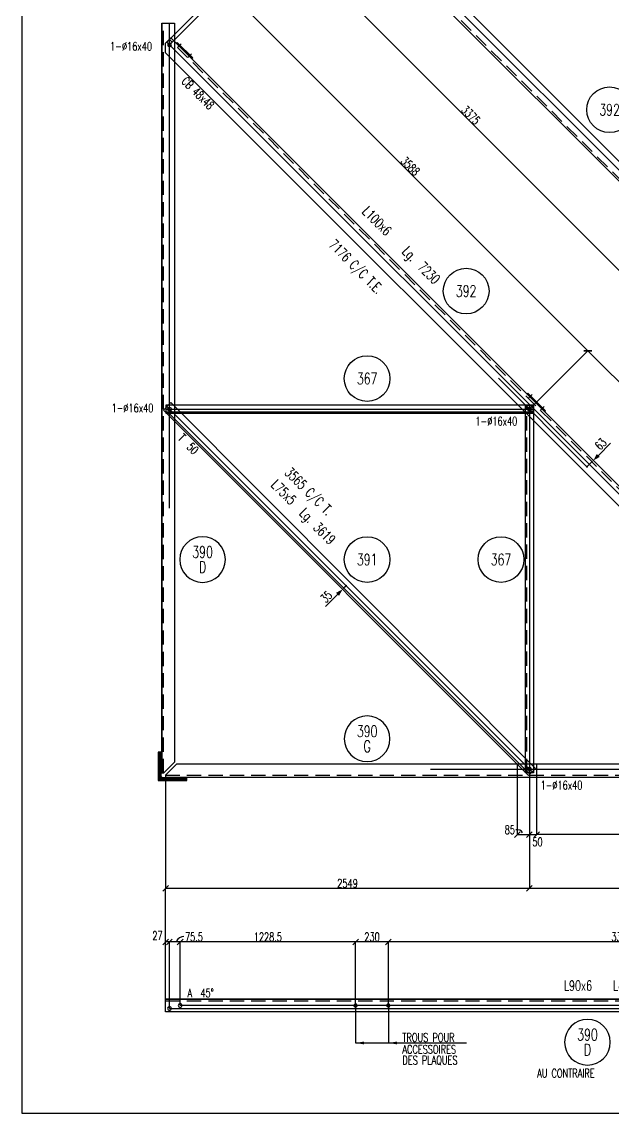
# Model space of a CAD drawing. Extents: x 512494 to 528714, y -47677 to -36197.
# Drawn here: x 512494 to 516637, y -47677 to -40032 of the extents above; entities that cross this region are included whole.
import ezdxf
from ezdxf.enums import TextEntityAlignment as Align

# ---------------------------------------------------------------- set-up
doc = ezdxf.new("R2010")
doc.units = 0
doc.header["$LTSCALE"] = 200
doc.header["$MEASUREMENT"] = 0
doc.linetypes.add('DASHED', pattern=[0.75, 0.5, -0.25])
doc.layers.get('0').update_dxf_attribs({"linetype": 'CONTINUOUS'})
for name, color, linetype in [('ASSI', 6, 'CONTINUOUS'), ('BOLLINI_1', 7, 'CONTINUOUS'), ('BOLLINI_5', 7, 'CONTINUOUS'), ('FORI', 2, 'CONTINUOUS'), ('LINEA_ANG', 2, 'CONTINUOUS'), ('LS', 7, 'CONTINUOUS'), ('QT_MAL', 7, 'CONTINUOUS'), ('QT_MPR', 7, 'CONTINUOUS'), ('TESTI_A_P', 7, 'CONTINUOUS'), ('TRAT-Y', 7, 'DASHED')]:
    doc.layers.add(name, color=color, linetype=linetype)
doc.styles.add('QUOTE', font='ROMANS8.SHX', dxfattribs={"width": 0.7})
doc.styles.add('RQL', font='ROMANS8.SHX', dxfattribs={"width": 0.7})
doc.styles.add('RS', font='ROMANS8.shx', dxfattribs={"width": 0.7})
doc.styles.get("Standard").update_dxf_attribs({"font": 'ROMANS8.SHX', "width": 0.7})
doc.dimstyles.new('FRECCE1', dxfattribs={"dimtxt": 60, "dimasz": 6.66, "dimexe": 0, "dimexo": 0, "dimgap": 1, "dimtad": 1, "dimzin": 0, "dimdsep": 46, "dimtxsty": 'RS', "dimblk1": 'QUOTP', "dimblk2": 'QUOTF', "dimsah": 1, "dimcen": 0, "dimclrd": 2, "dimclre": 2, "dimclrt": 7, "dimadec": 0, "dimazin": 0, "dimtfac": 1, "dimtix": 1, "dimtmove": 2, "dimatfit": 3, "dimldrblk": 'QUOTP', "dimfxl": 1, "dimtolj": 1, "dimtzin": 0, "dimarcsym": 0})
doc.dimstyles.new('TRATTO', dxfattribs={"dimscale": 0, "dimtxt": 60, "dimasz": 40, "dimexe": 0, "dimexo": 0, "dimgap": 5, "dimtad": 1, "dimrnd": 0.5, "dimdsep": 46, "dimtxsty": 'RS', "dimblk1": 'OBLIQUE', "dimblk2": 'OBLIQUE', "dimsah": 1, "dimcen": 0.09, "dimclrd": 2, "dimclre": 2, "dimclrt": 7, "dimadec": 0, "dimazin": 0, "dimtfac": 1, "dimtix": 1, "dimtmove": 2, "dimatfit": 3, "dimfxl": 1, "dimtolj": 1, "dimtzin": 0, "dimarcsym": 0})

# ---------------------------------------------------------------- blocks, each defined once
blk = doc.blocks.new('ASSE98')
blk.add_line((0, 0), (1, 0))
at = {"color": 7, "style": 'QUOTE', "width": 0.5, "flags": 1}
for tag, p in [('TI', (1.3831, 6.8273)), ('DI_S', (1.3831, 6.4218)), ('D_S', (1.3831, 6.0209)), ('E_S', (1.3831, 5.6806)), ('NFORI', (1.3645, 5.2979)), ('ALAR', (1.3635, 4.9325)), ('FAM', (1.3775, 4.5465)), ('ALA', (1.3831, 4.1926)), ('DISP2', (1.3831, 3.8497)), ('DISP1', (1.3831, 3.5069)), ('PINZAF', (1.3831, 3.164)), ('PINZAI', (1.3831, 2.8211)), ('TRP', (1.3831, 2.4783)), ('NP', (1.3831, 2.1354)), ('SV', (1.3831, 1.7926)), ('PESO', (1.3831, 1.4497)), ('QUA', (1.3831, 1.1069)), ('LUN', (1.3831, 0.764)), ('PROF', (1.3831, 0.4211)), ('POS', (1.3831, 0.0783))]:
    blk.add_attdef(tag, p, '', height=0.2, dxfattribs=at)
at = {"color": 7, "flags": 1}
for tag, p in [('LAV1', (3.0743, 6.8285)), ('LAV2', (3.0743, 6.4951)), ('LAV3', (3.0743, 6.1618)), ('LAV4', (3.0743, 5.8285)), ('LAV5', (3.0743, 5.4951)), ('LAV6', (3.0743, 5.1618)), ('LAV7', (3.0743, 4.8285)), ('LAV8', (3.0743, 4.4951)), ('LAV9', (3.0743, 4.1618)), ('LAV10', (3.0743, 3.8285))]:
    blk.add_attdef(tag, p, '', height=0.2, dxfattribs=at)
blk = doc.blocks.new('16')
blk.add_circle((0, 0), 1)
blk = doc.blocks.new('xxx')
blk.add_circle((0, 0), 8)
at = {"color": 3, "style": 'RQL', "width": 0.7}
blk.add_attdef('POS', text='', height=4, dxfattribs=at).set_placement((0, 0), align=Align.MIDDLE)
at = {"color": 3, "style": 'RQL', "width": 0.7, "flags": 1}
blk.add_attdef('POS1', (-0.39, -5.42), '', height=2, dxfattribs=at)
at = {"style": 'RQL', "width": 0.7, "flags": 1}
blk.add_attdef('TIPO', (-0.39, -8.66), '', height=2, dxfattribs=at)
blk = doc.blocks.new('QUOTP')
at = {"layer": 'ASSI', "color": 2, "const_width": 1.07}
blk.add_lwpolyline([(-0.5, 0, 1), (0.5, 0, 1)], format="xyb", close=True, dxfattribs=at)
blk = doc.blocks.new('QUOTF')
at = {"layer": 'LS', "color": 2}
blk.add_line((7.5, 0), (25.5, 0), dxfattribs=at)
blk.add_solid([(7.5, 2.25), (0, 0), (7.5, -2.25)], dxfattribs=at)
blk = doc.blocks.new('*D16')
at = {"layer": 'QT_MAL', "color": 2, "lineweight": -2, "transparency": 16777216}
blk.add_line((516458.1, -43144.4), (516493.2, -43109.3), dxfattribs=at)
at = {"layer": 'QT_MAL', "color": 2, "lineweight": -2, "transparency": 16777216, "xscale": 6.66, "yscale": 6.66, "zscale": 6.66}
for name, p, rotation in [('QUOTF', (516497.9, -43104.6), 45.00000000000025), ('QUOTP', (516453.4, -43149.1), 225.0000000000002)]:
    blk.add_blockref(name, p, dxfattribs=dict(at, rotation=rotation))
at = {"layer": 'QT_MAL', "color": 7, "transparency": 16777216, "insert": (516550, -42989.9), "char_height": 60, "attachment_point": 5, "rotation": 45, "style": 'RS'}
blk.add_mtext('\\A1;63', dxfattribs=at)
blk = doc.blocks.new('12')
at = {"color": 0}
for p, q in [((-1, 0.06), (-0.06, 1)), ((-1, 0.01), (-0.01, 1)), ((-1, -0.03), (0.03, 1)), ((-1, -0.07), (0.07, 1)), ((0.09, -1), (-1, 0.09)), ((0.05, -1), (-1, 0.05)), ((0, -1), (-1, 0)), ((-0.99, 0.16), (-0.16, 0.99)), ((-0.99, 0.11), (-0.11, 0.99)), ((-0.99, -0.11), (0.11, 0.99)), ((-0.99, -0.15), (0.15, 0.99)), ((0.17, -0.99), (-0.99, 0.17)), ((0.13, -0.99), (-0.99, 0.13)), ((-0.98, 0.22), (-0.22, 0.98)), ((-0.98, -0.19), (0.19, 0.98)), ((0.21, -0.98), (-0.98, 0.21)), ((-0.97, -0.23), (0.23, 0.97)), ((0.24, -0.97), (-0.97, 0.24)), ((-0.96, 0.28), (-0.28, 0.96)), ((-0.96, -0.27), (0.27, 0.96)), ((0.28, -0.96), (-0.96, 0.28)), ((-0.95, -0.3), (0.3, 0.95)), ((0.31, -0.95), (-0.95, 0.31)), ((-0.94, 0.34), (-0.34, 0.94)), ((-0.94, -0.33), (0.33, 0.94)), ((0.35, -0.94), (-0.94, 0.35)), ((-0.93, -0.37), (0.37, 0.93)), ((0.38, -0.93), (-0.93, 0.38)), ((-0.92, -0.4), (0.4, 0.92)), ((-0.91, 0.42), (-0.42, 0.91)), ((0.41, -0.91), (-0.91, 0.41)), ((-0.9, -0.43), (0.43, 0.9)), ((0.44, -0.9), (-0.9, 0.44)), ((-0.89, -0.46), (0.46, 0.89)), ((0.47, -0.88), (-0.88, 0.47)), ((-0.87, -0.49), (0.49, 0.87)), ((0.5, -0.87), (-0.87, 0.5)), ((-0.86, 0.52), (-0.52, 0.86)), ((-0.86, -0.52), (0.52, 0.86)), ((0.53, -0.85), (-0.85, 0.53)), ((-0.84, -0.54), (0.54, 0.84)), ((0.55, -0.83), (-0.83, 0.55)), ((-0.82, -0.57), (0.57, 0.82)), ((0.58, -0.81), (-0.81, 0.58)), ((-0.8, -0.6), (0.6, 0.8)), ((0.61, -0.79), (-0.79, 0.61)), ((-0.78, -0.62), (0.62, 0.78)), ((0.63, -0.78), (-0.78, 0.63)), ((-0.76, -0.65), (0.65, 0.76)), ((0.66, -0.75), (-0.75, 0.66)), ((-0.74, -0.67), (0.67, 0.74)), ((0.68, -0.73), (-0.73, 0.68)), ((-0.72, -0.69), (0.69, 0.72)), ((0.7, -0.71), (-0.71, 0.7)), ((-0.7, -0.72), (0.72, 0.7)), ((0.73, -0.69), (-0.69, 0.73)), ((0.75, -0.67), (-0.67, 0.75)), ((-0.67, -0.74), (0.74, 0.67)), ((-0.65, -0.76), (0.76, 0.65)), ((0.77, -0.64), (-0.64, 0.77)), ((-0.63, -0.78), (0.78, 0.63)), ((0.79, -0.62), (-0.62, 0.79)), ((-0.6, -0.8), (0.8, 0.6)), ((0.81, -0.59), (-0.59, 0.81)), ((-0.57, -0.82), (0.82, 0.57)), ((0.83, -0.56), (-0.56, 0.83)), ((-0.55, -0.84), (0.84, 0.55)), ((0.84, -0.54), (-0.54, 0.84)), ((-0.52, -0.85), (0.85, 0.52)), ((0.86, -0.51), (-0.51, 0.86)), ((-0.49, -0.87), (0.87, 0.49)), ((0.88, -0.48), (-0.48, 0.88)), ((-0.46, -0.89), (0.89, 0.46)), ((0.89, -0.45), (-0.45, 0.89)), ((-0.43, -0.9), (0.9, 0.43)), ((0.91, -0.42), (-0.42, 0.91)), ((-0.4, -0.92), (0.92, 0.4)), ((0.92, -0.39), (-0.39, 0.92)), ((-0.37, -0.93), (0.93, 0.37)), ((0.93, -0.36), (-0.36, 0.93)), ((-0.34, -0.94), (0.94, 0.34)), ((0.95, -0.33), (-0.33, 0.95)), ((-0.3, -0.95), (0.95, 0.3)), ((0.96, -0.29), (-0.29, 0.96)), ((-0.27, -0.96), (0.96, 0.27)), ((0.97, -0.26), (-0.26, 0.97)), ((-0.23, -0.97), (0.97, 0.23)), ((0.98, -0.22), (-0.22, 0.98)), ((-0.2, -0.98), (0.98, 0.2)), ((0.98, -0.18), (-0.18, 0.98)), ((-0.16, -0.99), (0.99, 0.16)), ((0.99, -0.14), (-0.14, 0.99)), ((-0.12, -0.99), (0.99, 0.12)), ((0.99, -0.1), (-0.1, 0.99)), ((-0.08, -1), (1, 0.08)), ((1, -0.06), (-0.06, 1)), ((-0.04, -1), (1, 0.04)), ((1, -0.02), (-0.02, 1)), ((1, 0.02), (0.02, 1)), ((1, 0.07), (0.07, 1)), ((0.99, 0.12), (0.12, 0.99)), ((0.98, 0.17), (0.17, 0.98)), ((0.97, 0.23), (0.23, 0.97)), ((0.96, 0.29), (0.29, 0.96)), ((0.93, 0.36), (0.36, 0.93)), ((0.9, 0.44), (0.44, 0.9)), ((0.84, 0.55), (0.55, 0.84)), ((-0.04, -1), (-1, -0.04)), ((-0.09, -1), (-1, -0.09)), ((-0.14, -0.99), (-0.99, -0.14)), ((-0.2, -0.98), (-0.98, -0.2)), ((-0.25, -0.97), (-0.97, -0.25)), ((-0.32, -0.95), (-0.95, -0.32)), ((-0.39, -0.92), (-0.92, -0.39)), ((-0.48, -0.88), (-0.88, -0.48)), ((-0.6, -0.8), (-0.8, -0.6)), ((0.01, -1), (1, -0.01)), ((0.05, -1), (1, -0.05)), ((0.1, -0.99), (0.99, -0.1)), ((0.15, -0.99), (0.99, -0.15)), ((0.21, -0.98), (0.98, -0.21)), ((0.27, -0.96), (0.96, -0.27)), ((0.33, -0.94), (0.94, -0.33)), ((0.41, -0.91), (0.91, -0.41)), ((0.5, -0.87), (0.87, -0.5)), ((0.66, -0.75), (0.75, -0.66))]:
    blk.add_line(p, q, dxfattribs=at)
blk.add_circle((0, 0), 1)
blk = doc.blocks.new('YYY')
blk.add_circle((0, 0), 8)
at = {"color": 3, "style": 'RQL', "width": 0.7}
for tag, p in [('POS3', (0, 0.65)), ('POS2', (0, -4.63))]:
    blk.add_attdef(tag, text='', height=4, dxfattribs=at).set_placement(p, align=Align.CENTER)
at = {"style": 'RQL', "width": 0.7, "flags": 1}
blk.add_attdef('TIPO', text='', height=3, dxfattribs=at).set_placement((0, 0), align=Align.MIDDLE_CENTER)
blk = doc.blocks.new('_OBLIQUE')
at = {"color": 0, "linetype": 'ByBlock'}
blk.add_line((-0.5, -0.5), (0.5, 0.5), dxfattribs=at)
blk = doc.blocks.new('*D17')
at = {"layer": 'QT_MPR', "color": 2, "lineweight": -2, "transparency": 16777216}
for p, q in [((516050.4, -45266.8), (516050.4, -46102)), ((518603.8, -45267), (518603.8, -46102)), ((518603.8, -46102), (516050.4, -46102))]:
    blk.add_line(p, q, dxfattribs=at)
at = {"layer": 'QT_MPR', "color": 2, "lineweight": -2, "transparency": 16777216, "xscale": 40, "yscale": 40, "zscale": 40, "rotation": 180}
blk.add_blockref('_OBLIQUE', (516050.4, -46102), dxfattribs=at)
at = {"layer": 'QT_MPR', "color": 2, "lineweight": -2, "transparency": 16777216, "xscale": 40, "yscale": 40, "zscale": 40}
blk.add_blockref('_OBLIQUE', (518603.8, -46102), dxfattribs=at)
at = {"layer": 'QT_MPR', "color": 7, "transparency": 16777216, "insert": (517327.1, -46067), "char_height": 60, "attachment_point": 5, "style": 'RS'}
blk.add_mtext('\\A1;2553.5', dxfattribs=at)
blk = doc.blocks.new('*D19')
at = {"layer": 'QT_MPR', "color": 2, "lineweight": -2, "transparency": 16777216}
for p, q in [((513501.5, -45322), (513501.5, -46102)), ((516050.4, -45266.8), (516050.4, -46102)), ((516050.4, -46102), (513501.5, -46102))]:
    blk.add_line(p, q, dxfattribs=at)
at = {"layer": 'QT_MPR', "color": 2, "lineweight": -2, "transparency": 16777216, "xscale": 40, "yscale": 40, "zscale": 40, "rotation": 180}
blk.add_blockref('_OBLIQUE', (513501.5, -46102), dxfattribs=at)
at = {"layer": 'QT_MPR', "color": 2, "lineweight": -2, "transparency": 16777216, "xscale": 40, "yscale": 40, "zscale": 40}
blk.add_blockref('_OBLIQUE', (516050.4, -46102), dxfattribs=at)
at = {"layer": 'QT_MPR', "color": 7, "transparency": 16777216, "insert": (514775.9, -46067), "char_height": 60, "attachment_point": 5, "style": 'RS'}
blk.add_mtext('\\A1;2549', dxfattribs=at)
blk = doc.blocks.new('*D21')
at = {"layer": 'LS', "color": 2, "lineweight": -2, "transparency": 16777216}
for p, q in [((515965.6, -45232), (515965.6, -45725.9)), ((516050.4, -45266.8), (516050.4, -45725.9)), ((515965.6, -45725.9), (516050.4, -45725.9))]:
    blk.add_line(p, q, dxfattribs=at)
at = {"layer": 'LS', "color": 2, "lineweight": -2, "transparency": 16777216, "xscale": 40, "yscale": 40, "zscale": 40, "rotation": 180}
blk.add_blockref('_OBLIQUE', (515965.6, -45725.9), dxfattribs=at)
at = {"layer": 'LS', "color": 2, "lineweight": -2, "transparency": 16777216, "xscale": 40, "yscale": 40, "zscale": 40}
blk.add_blockref('_OBLIQUE', (516050.4, -45725.9), dxfattribs=at)
at = {"layer": 'LS', "color": 7, "transparency": 16777216, "insert": (515912.8, -45691.6), "char_height": 60, "attachment_point": 5, "style": 'RS'}
blk.add_mtext('\\A1;85', dxfattribs=at)
blk = doc.blocks.new('*D22')
at = {"layer": 'LS', "color": 2, "lineweight": -2, "transparency": 16777216}
for p, q in [((516100.4, -45232), (516100.4, -45725.9)), ((516050.4, -45266.8), (516050.4, -45725.9)), ((516050.4, -45725.9), (516100.4, -45725.9))]:
    blk.add_line(p, q, dxfattribs=at)
at = {"layer": 'LS', "color": 2, "lineweight": -2, "transparency": 16777216, "xscale": 40, "yscale": 40, "zscale": 40, "rotation": 180}
blk.add_blockref('_OBLIQUE', (516050.4, -45725.9), dxfattribs=at)
at = {"layer": 'LS', "color": 2, "lineweight": -2, "transparency": 16777216, "xscale": 40, "yscale": 40, "zscale": 40}
blk.add_blockref('_OBLIQUE', (516100.4, -45725.9), dxfattribs=at)
at = {"layer": 'LS', "color": 7, "transparency": 16777216, "insert": (516107.2, -45776.5), "char_height": 60, "attachment_point": 5, "style": 'RS'}
blk.add_mtext('\\A1;50', dxfattribs=at)
blk = doc.blocks.new('*D27')
at = {"layer": 'QT_MPR', "color": 2, "lineweight": -2, "transparency": 16777216}
for p, q in [((515062.6, -46922.8), (515062.6, -46477)), ((518383.8, -46477), (515062.6, -46477)), ((518383.8, -46942.8), (518383.8, -46477))]:
    blk.add_line(p, q, dxfattribs=at)
at = {"layer": 'QT_MPR', "color": 2, "lineweight": -2, "transparency": 16777216, "xscale": 40, "yscale": 40, "zscale": 40, "rotation": 180}
blk.add_blockref('_OBLIQUE', (515062.6, -46477), dxfattribs=at)
at = {"layer": 'QT_MPR', "color": 2, "lineweight": -2, "transparency": 16777216, "xscale": 40, "yscale": 40, "zscale": 40}
blk.add_blockref('_OBLIQUE', (518383.8, -46477), dxfattribs=at)
at = {"layer": 'QT_MPR', "color": 7, "transparency": 16777216, "insert": (516723.2, -46442), "char_height": 60, "attachment_point": 5, "style": 'RS'}
blk.add_mtext('\\A1;3321.5', dxfattribs=at)
blk = doc.blocks.new('*D28')
at = {"layer": 'QT_MPR', "color": 2, "lineweight": -2, "transparency": 16777216}
for p, q in [((514832.6, -46922.8), (514832.6, -46477)), ((515062.6, -46477), (514832.6, -46477)), ((515062.6, -46922.8), (515062.6, -46477))]:
    blk.add_line(p, q, dxfattribs=at)
at = {"layer": 'QT_MPR', "color": 2, "lineweight": -2, "transparency": 16777216, "xscale": 40, "yscale": 40, "zscale": 40, "rotation": 180}
blk.add_blockref('_OBLIQUE', (514832.6, -46477), dxfattribs=at)
at = {"layer": 'QT_MPR', "color": 2, "lineweight": -2, "transparency": 16777216, "xscale": 40, "yscale": 40, "zscale": 40}
blk.add_blockref('_OBLIQUE', (515062.6, -46477), dxfattribs=at)
at = {"layer": 'QT_MPR', "color": 7, "transparency": 16777216, "insert": (514947.6, -46442), "char_height": 60, "attachment_point": 5, "style": 'RS'}
blk.add_mtext('\\A1;230', dxfattribs=at)
blk = doc.blocks.new('*D29')
at = {"layer": 'QT_MPR', "color": 2, "lineweight": -2, "transparency": 16777216}
for p, q in [((513603.8, -46922.8), (513603.8, -46477)), ((514832.6, -46477), (513603.8, -46477)), ((514832.6, -46922.8), (514832.6, -46477))]:
    blk.add_line(p, q, dxfattribs=at)
at = {"layer": 'QT_MPR', "color": 2, "lineweight": -2, "transparency": 16777216, "xscale": 40, "yscale": 40, "zscale": 40, "rotation": 180}
blk.add_blockref('_OBLIQUE', (513603.8, -46477), dxfattribs=at)
at = {"layer": 'QT_MPR', "color": 2, "lineweight": -2, "transparency": 16777216, "xscale": 40, "yscale": 40, "zscale": 40}
blk.add_blockref('_OBLIQUE', (514832.6, -46477), dxfattribs=at)
at = {"layer": 'QT_MPR', "color": 7, "transparency": 16777216, "insert": (514218.2, -46442), "char_height": 60, "attachment_point": 5, "style": 'RS'}
blk.add_mtext('\\A1;1228.5', dxfattribs=at)
blk = doc.blocks.new('*D30')
at = {"layer": 'QT_MPR', "color": 2, "lineweight": -2, "transparency": 16777216}
for p, q in [((513528.7, -46942.8), (513528.7, -46477)), ((513603.8, -46477), (513528.7, -46477)), ((513603.8, -46922.8), (513603.8, -46477))]:
    blk.add_line(p, q, dxfattribs=at)
at = {"layer": 'QT_MPR', "color": 2, "lineweight": -2, "transparency": 16777216, "xscale": 40, "yscale": 40, "zscale": 40, "rotation": 180}
blk.add_blockref('_OBLIQUE', (513528.7, -46477), dxfattribs=at)
at = {"layer": 'QT_MPR', "color": 2, "lineweight": -2, "transparency": 16777216, "xscale": 40, "yscale": 40, "zscale": 40}
blk.add_blockref('_OBLIQUE', (513603.8, -46477), dxfattribs=at)
at = {"layer": 'QT_MPR', "color": 7, "transparency": 16777216, "insert": (513700.3, -46442), "char_height": 60, "attachment_point": 5, "style": 'RS'}
blk.add_mtext('\\A1;75.5', dxfattribs=at)
blk = doc.blocks.new('*D32')
at = {"layer": 'QT_MPR', "color": 2, "lineweight": -2, "transparency": 16777216}
for p, q in [((513501.5, -46877.8), (513501.5, -46477)), ((513528.7, -46477), (513501.5, -46477)), ((513528.7, -46942.8), (513528.7, -46477))]:
    blk.add_line(p, q, dxfattribs=at)
at = {"layer": 'QT_MPR', "color": 2, "lineweight": -2, "transparency": 16777216, "xscale": 40, "yscale": 40, "zscale": 40, "rotation": 180}
blk.add_blockref('_OBLIQUE', (513501.5, -46477), dxfattribs=at)
at = {"layer": 'QT_MPR', "color": 2, "lineweight": -2, "transparency": 16777216, "xscale": 40, "yscale": 40, "zscale": 40}
blk.add_blockref('_OBLIQUE', (513528.7, -46477), dxfattribs=at)
at = {"layer": 'QT_MPR', "color": 7, "transparency": 16777216, "insert": (513444.9, -46432.8), "char_height": 60, "attachment_point": 5, "style": 'RS'}
blk.add_mtext('\\A1;27', dxfattribs=at)
blk = doc.blocks.new('*D33')
at = {"layer": 'QT_MAL', "color": 2, "lineweight": -2, "transparency": 16777216}
for p, q in [((514741.3, -44007.3), (514741.3, -44007.3)), ((514761.3, -43987.2), (514746, -44002.5)), ((514766.1, -43982.5), (514766.1, -43982.5))]:
    blk.add_line(p, q, dxfattribs=at)
at = {"layer": 'QT_MAL', "color": 2, "lineweight": -2, "transparency": 16777216, "xscale": 6.66, "yscale": 6.66, "zscale": 6.66}
for name, p, rotation in [('QUOTF', (514741.3, -44007.3), 224.9999999998776), ('QUOTP', (514766.1, -43982.5), 44.99999999987762)]:
    blk.add_blockref(name, p, dxfattribs=dict(at, rotation=rotation))
at = {"layer": 'QT_MAL', "color": 7, "transparency": 16777216, "insert": (514627.4, -44059.9), "char_height": 60, "attachment_point": 5, "rotation": 45, "style": 'RS'}
blk.add_mtext('\\A1;35', dxfattribs=at)
blk = doc.blocks.new('*D39')
at = {"layer": 'QT_MPR', "color": 2, "lineweight": -2, "transparency": 16777216}
for p, q in [((514772.8, -39166), (514421.7, -39517)), ((516808.2, -41903.5), (514421.7, -39517)), ((517159.2, -41552.5), (516808.2, -41903.5))]:
    blk.add_line(p, q, dxfattribs=at)
at = {"layer": 'QT_MPR', "color": 2, "lineweight": -2, "transparency": 16777216, "xscale": 40, "yscale": 40, "zscale": 40}
for p, rotation in [((514421.7, -39517), 134.9999999999997), ((516808.2, -41903.5), 314.9999999999997)]:
    blk.add_blockref('_OBLIQUE', p, dxfattribs=dict(at, rotation=rotation))
at = {"layer": 'QT_MPR', "color": 7, "transparency": 16777216, "insert": (515639.7, -40685.5), "char_height": 60, "attachment_point": 5, "rotation": 315, "style": 'RS'}
blk.add_mtext('\\A1;3375', dxfattribs=at)
blk = doc.blocks.new('*D43')
at = {"layer": 'QT_MPR', "color": 2, "lineweight": -2, "transparency": 16777216}
for p, q in [((513529.5, -40192.8), (513922.5, -39799.8)), ((513922.5, -39799.8), (516459.6, -42336.9)), ((516050.4, -42746.2), (516459.6, -42336.9))]:
    blk.add_line(p, q, dxfattribs=at)
at = {"layer": 'QT_MPR', "color": 2, "lineweight": -2, "transparency": 16777216, "xscale": 40, "yscale": 40, "zscale": 40}
for p, rotation in [((513922.5, -39799.8), 135.0000000000003), ((516459.6, -42336.9), 315.0000000000003)]:
    blk.add_blockref('_OBLIQUE', p, dxfattribs=dict(at, rotation=rotation))
at = {"layer": 'QT_MPR', "color": 7, "transparency": 16777216, "insert": (515215.8, -41043.6), "char_height": 60, "attachment_point": 5, "rotation": 315, "style": 'RS'}
blk.add_mtext('\\A1;3588', dxfattribs=at)
blk = doc.blocks.new('*D44')
at = {"layer": 'QT_MPR', "color": 2, "lineweight": -2, "transparency": 16777216}
for p, q in [((516050.4, -42746.2), (516459.6, -42336.9)), ((516459.6, -42336.9), (518996.8, -44874)), ((518603.8, -45267), (518996.8, -44874))]:
    blk.add_line(p, q, dxfattribs=at)
at = {"layer": 'QT_MPR', "color": 2, "lineweight": -2, "transparency": 16777216, "xscale": 40, "yscale": 40, "zscale": 40}
for p, rotation in [((516459.6, -42336.9), 135.0000000000003), ((518996.8, -44874), 315.0000000000003)]:
    blk.add_blockref('_OBLIQUE', p, dxfattribs=dict(at, rotation=rotation))
at = {"layer": 'QT_MPR', "color": 7, "transparency": 16777216, "insert": (517752.9, -43580.7), "char_height": 60, "attachment_point": 5, "rotation": 315, "style": 'RS'}
blk.add_mtext('\\A1;3588', dxfattribs=at)
blk = doc.blocks.new('*D45')
at = {"layer": 'QT_MPR', "color": 2, "lineweight": -2, "transparency": 16777216}
for p, q in [((513510.5, -40173.7), (513903.5, -39780.7)), ((513529.5, -40192.8), (513922.5, -39799.8)), ((513903.5, -39780.7), (513922.5, -39799.8))]:
    blk.add_line(p, q, dxfattribs=at)
at = {"layer": 'QT_MPR', "color": 2, "lineweight": -2, "transparency": 16777216, "xscale": 40, "yscale": 40, "zscale": 40}
for p, rotation in [((513903.5, -39780.7), 135.0000000000003), ((513922.5, -39799.8), 315.0000000000003)]:
    blk.add_blockref('_OBLIQUE', p, dxfattribs=dict(at, rotation=rotation))
at = {"layer": 'QT_MPR', "color": 7, "transparency": 16777216, "insert": (513888.4, -39720.2), "char_height": 60, "attachment_point": 5, "rotation": 315, "style": 'RS'}
blk.add_mtext('\\A1;27', dxfattribs=at)
blk = doc.blocks.new('bull')
at = {"style": 'RS', "width": 0.7, "flags": 1}
for tag, p in [('NN', (-12.25, 0)), ('DIAMETRO', (0, -4.86)), ('SERRAGGIO', (0, -9.71)), ('LUNGHEZZA', (0, -14.57)), ('NB', (0, -19.43)), ('TIPO', (0, -24.12)), ('EL', (-0.14, -29))]:
    blk.add_attdef(tag, p, '', height=3, dxfattribs=at)
at = {"style": 'RS', "width": 0.7}
blk.add_attdef('BULLONE', (0, 0), '', height=3, dxfattribs=at)

msp = doc.modelspace()

# ---------------------------------------------------------------- hatches: boundary and pattern name
at = {"layer": 'LS'}
h = msp.add_hatch(dxfattribs=at)
h.set_pattern_fill('_U', color=6, scale=5, angle=45, style=0, pattern_type=0)
h.set_pattern_definition([(45, (-127515.8573, -59010.7325), (-3.535533906, 3.535533906), [])])
edge = h.paths.add_edge_path()
edge.add_line((513449.517, -45347.028), (513649.517, -45347.028))
edge.add_line((513649.517, -45347.028), (513649.517, -45333.028))
edge.add_arc((513643.517, -45333.028), 6, 0, 90)
edge.add_line((513643.517, -45327.028), (513481.517, -45327.028))
edge.add_arc((513481.517, -45315.028), 12, 180, 270, ccw=False)
edge.add_line((513469.517, -45315.028), (513469.517, -45153.028))
edge.add_arc((513463.517, -45153.028), 6, 0, 90)
edge.add_line((513463.517, -45147.028), (513449.517, -45147.028))
edge.add_line((513449.517, -45147.028), (513449.517, -45347.028))

# ---------------------------------------------------------------- linework, layer by layer
at = {"layer": 'LINEA_ANG'}
for p, q in [((519789.705, -44119.276), (514677.323, -39006.894)), ((514606.612, -39077.605), (519718.994, -44189.987)), ((513474.517, -45295.042), (513474.517, -40041.042)), ((513474.517, -40041.042), (513564.517, -40041.042)), ((513564.517, -40041.042), (513564.517, -45218.042)), ((513538.764, -40145.453), (513501.994, -40182.223)), ((513501.994, -40250.105), (513501.994, -40182.223)), ((518651.146, -45257.835), (513538.764, -40145.453)), ((513501.994, -40250.105), (518546.494, -45294.605)), ((513538.902, -42698.788), (513485.869, -42751.821)), ((513502.253, -42718.165), (513502.253, -42773.165)), ((516077.253, -42718.165), (513502.253, -42718.165)), ((516092.573, -45263.157), (513538.902, -42698.788)), ((516023.38, -45293.835), (516023.38, -42718.835)), ((516023.38, -42718.835), (516078.38, -42718.835)), ((516077.253, -42773.165), (516077.253, -42718.165)), ((516078.38, -42718.835), (516078.38, -45293.835)), ((513485.869, -42751.821), (516044.888, -45310.841)), ((513502.253, -42773.165), (516077.253, -42773.165)), ((513529.356, -42779.045), (513521.224, -42787.177)), ((513564.517, -45218.042), (513487.517, -45295.042)), ((513578.503, -45232.028), (513501.503, -45309.028)), ((518755.503, -45232.028), (513578.503, -45232.028)), ((513487.517, -45295.042), (513474.517, -45295.042)), ((513501.503, -45309.028), (513501.503, -45322.028)), ((513501.503, -45322.028), (518755.503, -45322.028)), ((516078.38, -45293.835), (516023.38, -45293.835)), ((516044.888, -45310.841), (516092.573, -45263.157)), ((513501.503, -46967.808), (513501.503, -46877.808)), ((513501.503, -46877.808), (518755.503, -46877.808)), ((518755.503, -46967.808), (513501.503, -46967.808))]:
    msp.add_line(p, q, dxfattribs=at)
at = {"layer": 'LINEA_ANG', "color": 2}
for p, q in [((513502.253, -42764.165), (516077.253, -42764.165)), ((513529.356, -42779.045), (516053.02, -45302.709))]:
    msp.add_line(p, q, dxfattribs=at)
at = {"layer": 'LINEA_ANG'}
msp.add_lwpolyline([(513449.517, -45347.028), (513649.517, -45347.028), (513649.517, -45333.028, 0.41421356), (513643.517, -45327.028), (513481.517, -45327.028, -0.41421356), (513469.517, -45315.028), (513469.517, -45153.028, 0.41421356), (513463.517, -45147.028), (513449.517, -45147.028)], format="xyb", close=True, dxfattribs=at)
at = {"layer": 'LS', "color": 6}
for p, q in [((514645.503, -39038.714), (519757.885, -44151.096)), ((513529.517, -43439.96), (513529.517, -40041.042)), ((513611.541, -40185.704), (513584.671, -40212.574)), ((513683.122, -40255.595), (513656.252, -40282.465)), ((515833.257, -42529.041), (516455.903, -43151.688)), ((516068.765, -42642.927), (516041.895, -42669.797)), ((516153.617, -42727.78), (516126.747, -42754.65)), ((515356.585, -45267.028), (518755.503, -45267.028)), ((518728.77, -46922.808), (513603.787, -46922.808)), ((513528.65, -46942.808), (518558.77, -46942.808))]:
    msp.add_line(p, q, dxfattribs=at)
at = {"layer": 'LS', "color": 2}
for p, q in [((518523.292, -45725.867), (516100.38, -45725.867)), ((513501.503, -46477.036), (513501.503, -46102.028)), ((514832.615, -46922.808), (514832.615, -47185.022)), ((515062.625, -46922.808), (515062.625, -47185.022)), ((514832.615, -47185.022), (515303.057, -47185.022)), ((514832.615, -47185.022), (515610.624, -47185.022))]:
    msp.add_line(p, q, dxfattribs=at)
at = {"layer": 'LS', "color": 8}
msp.add_lwpolyline([(512494.418, -36196.805), (512494.418, -47676.805), (525214.418, -47676.805), (525214.418, -46076.805), (528714.418, -46076.805), (528714.418, -36196.805), (512494.418, -36196.805)], close=True, dxfattribs=at)
at = {"layer": 'LS', "color": 2}
msp.add_lwpolyline([(513686.658, -40290.243), (513576.893, -40182.168), (513582.55, -40176.511), (513692.314, -40284.586)], close=True, dxfattribs=at)
at = {"layer": 'LS'}
msp.add_lwpolyline([(516034.116, -42639.391), (516157.153, -42762.428), (516162.81, -42756.771), (516039.773, -42633.735)], close=True, dxfattribs=at)
at = {"layer": 'LS', "color": 2}
for points in [[(514892.615, -47185.022), (515241.522, -47185.022)], [(515122.625, -47185.022), (515471.533, -47185.022)]]:
    msp.add_lwpolyline(points, dxfattribs=at)
at = {"layer": 'LS', "color": 6}
for centre, radius, start, end in [((515966.046, -45732.676), 41.381, 28.4995822, 104.5853469), ((513629.741, -46500.138), 59.794, 89.6129397, 149.9056275)]:
    msp.add_arc(centre, radius, start, end, dxfattribs=at)
at = {"layer": 'LS', "color": 2}
for points in [[(514892.615, -47195.022), (514832.615, -47185.022), (514892.615, -47175.022)], [(515122.625, -47195.022), (515062.625, -47185.022), (515122.625, -47175.022)]]:
    msp.add_solid(points, dxfattribs=at)
at = {"layer": 'TRAT-Y'}
for p, q in [((514616.511, -39067.706), (519728.893, -44180.088)), ((513487.517, -45295.042), (513487.517, -40041.042)), ((518641.246, -45267.735), (513528.864, -40155.353)), ((516032.38, -45293.835), (516032.38, -42718.835)), ((513501.503, -45309.028), (518755.503, -45309.028)), ((513501.503, -46890.808), (518755.503, -46890.808))]:
    msp.add_line(p, q, dxfattribs=at)

# ---------------------------------------------------------------- block references
at = {"layer": 'ASSI'}
for p, xscale, zscale, rotation in [((514606.612, -39077.605), 7229.999999999999, 7229.999999999999, 314.9999999999997), ((513474.517, -40041.042), 5254, 5254, 270)]:
    msp.add_blockref('ASSE98', p, dxfattribs=dict(at, xscale=xscale, zscale=zscale, rotation=rotation))
ref = msp.add_blockref('ASSE98', (518622.862, -45286.119), dxfattribs=dict(at, xscale=7229.999999999999, zscale=7229.999999999999, rotation=135.0000000000002))
ref.add_attrib('PROF', 'L100x6', (514873.428, -41366.98), dxfattribs={"layer": '0', "color": 2, "height": 70, "rotation": -45, "style": 'QUOTE', "width": 0.7})
ref.add_attrib('LUN', '7230', (515262.761, -41756.313), dxfattribs={"layer": '0', "color": 2, "height": 70, "rotation": -45, "style": 'QUOTE', "width": 0.7})
ref.add_attrib('PESO', '7176 C/C T.E.', (514640.083, -41600.325), dxfattribs={"layer": '0', "color": 2, "height": 70, "rotation": -45, "style": 'QUOTE', "width": 0.7})
ref.add_attrib('SV', 'Lg.', (515153.772, -41647.324), dxfattribs={"layer": '0', "color": 2, "height": 70, "rotation": -45, "style": 'QUOTE', "width": 0.7})
ref.add_attrib('LAV1', 'CB 48x48', (518126.583, -44988.375), dxfattribs={"layer": '0', "color": 7, "height": 60, "rotation": -45, "width": 0.7})
ref.add_attrib('LAV2', 'CB 48x48', (513608.252, -40454.365), dxfattribs={"layer": '0', "color": 7, "height": 60, "rotation": -45, "width": 0.7})
ref = msp.add_blockref('ASSE98', (513510.618, -42727.073), dxfattribs=dict(at, xscale=3619, rotation=314.9999999998777))
ref.add_attrib('PROF', 'L75x5', (514235.225, -43281.975), dxfattribs={"layer": '0', "color": 2, "height": 70, "rotation": 315, "style": 'QUOTE', "width": 0.7})
ref.add_attrib('LUN', '3619', (514530.477, -43581.211), dxfattribs={"layer": '0', "color": 2, "height": 70, "rotation": 315, "style": 'QUOTE', "width": 0.7})
ref.add_attrib('PESO', '3565 C/C T.', (514330.467, -43195.377), dxfattribs={"layer": '0', "color": 2, "height": 70, "rotation": 315, "style": 'QUOTE', "width": 0.7})
ref.add_attrib('SV', 'Lg.', (514433.747, -43479.564), dxfattribs={"layer": '0', "color": 2, "height": 70, "rotation": 315, "style": 'QUOTE', "width": 0.7})
ref.add_attrib('LAV1', 'T  50', (513583.838, -42955.566), dxfattribs={"layer": '0', "color": 254, "height": 60, "rotation": 315, "width": 0.7})
at = {"layer": 'ASSI', "xscale": 2575, "rotation": 270}
msp.add_blockref('ASSE98', (516050.38, -42718.835), dxfattribs=at)
at = {"layer": 'ASSI', "xscale": 2575}
msp.add_blockref('ASSE98', (513502.38, -42746.165), dxfattribs=at)
at = {"layer": 'ASSI', "xscale": 5254, "zscale": 5254}
msp.add_blockref('ASSE98', (513501.503, -45322.028), dxfattribs=at)
at = {"layer": 'ASSI'}
ref = msp.add_blockref('ASSE98', (518755.503, -46877.808), dxfattribs=dict(at, xscale=5254, rotation=180))
ref.add_attrib('PROF', 'L90x6', (516292.24, -46818.136), dxfattribs={"layer": '0', "color": 2, "height": 70, "style": 'QUOTE', "width": 0.7})
ref.add_attrib('LUN', '5255', (516790.573, -46818.136), dxfattribs={"layer": '0', "color": 2, "height": 70, "style": 'QUOTE', "width": 0.7})
ref.add_attrib('SV', 'Lg.', (516636.44, -46818.136), dxfattribs={"layer": '0', "color": 2, "height": 70, "style": 'QUOTE', "width": 0.7})
ref.add_attrib('LAV1', 'A  45%%d', (513655.408, -46864.74), dxfattribs={"layer": '0', "color": 254, "height": 60, "width": 0.7})
at = {"layer": 'BOLLINI_1', "xscale": 20, "yscale": 20, "zscale": 20}
for p, values in [((516611.973, -40648.2), {'POS': '392'}), ((515607.189, -41918.126), {'POS': '392'}), ((514913.538, -42531.14), {'POS': '367'}), ((514913.538, -43798.731), {'POS': '391'}), ((515851.335, -43798.731), {'POS': '367'})]:
    msp.add_blockref('xxx', p, dxfattribs=at).add_auto_attribs(values)
at = {"layer": 'BOLLINI_5'}
ref = msp.add_blockref('YYY', (513760.551, -43798.731), dxfattribs=dict(at, xscale=-19.99970832482119, yscale=19.99970832476298, zscale=19.99970832478673))
ref.add_attrib('POS3', '390', dxfattribs={"layer": '0', "color": 3, "height": 79.9988, "style": 'RQL', "width": 0.7}).set_placement((513760.551, -43785.792), align=Align.CENTER)
ref.add_attrib('POS2', 'D', dxfattribs={"layer": '0', "color": 3, "height": 79.999, "style": 'RQL', "width": 0.7}).set_placement((513760.551, -43891.338), align=Align.CENTER)
ref = msp.add_blockref('YYY', (514913.538, -45054.502), dxfattribs=dict(at, xscale=-19.99970832482119, yscale=19.99970832476298, zscale=19.99970832478673))
ref.add_attrib('POS3', '390', dxfattribs={"layer": '0', "color": 3, "height": 79.9988, "style": 'RQL', "width": 0.7}).set_placement((514913.538, -45041.563), align=Align.CENTER)
ref.add_attrib('POS2', 'G', dxfattribs={"layer": '0', "color": 3, "height": 79.999, "style": 'RQL', "width": 0.7}).set_placement((514913.538, -45147.109), align=Align.CENTER)
ref = msp.add_blockref('YYY', (516457.013, -47179.868), dxfattribs=dict(at, xscale=-19.99970832482119, yscale=19.99970832476298, zscale=19.99970832478673))
ref.add_attrib('POS3', '390', dxfattribs={"layer": '0', "color": 3, "height": 79.9988, "style": 'RQL', "width": 0.7}).set_placement((516457.013, -47166.929), align=Align.CENTER)
ref.add_attrib('POS2', 'D', dxfattribs={"layer": '0', "color": 3, "height": 79.999, "style": 'RQL', "width": 0.7}).set_placement((516457.013, -47272.475), align=Align.CENTER)
at = {"layer": 'FORI'}
for name, p, xscale, yscale, zscale, rotation in [('16', (513529.517, -40192.775), -13, 13, 13, 270), ('16', (513529.71, -42746.165), 13, 13, 13, 269.9999999999994), ('16', (516050.38, -42746.165), 13, 13, 13, 270), ('16', (513528.65, -46942.808), -13, 13, 13, 359.9525454839999), ('12', (514832.615, -46922.808), -10.5, 10.5, 10.5, 29.33277827731859), ('12', (515062.615, -46922.808), -10.5, 10.5, 10.5, 29.33277827731859)]:
    msp.add_blockref(name, p, dxfattribs=dict(at, xscale=xscale, yscale=yscale, zscale=zscale, rotation=rotation))
at = {"layer": 'FORI', "xscale": -13, "yscale": 13, "zscale": 13}
for p in [(516050.38, -45266.835), (513603.787, -46922.808)]:
    msp.add_blockref('16', p, dxfattribs=at)
at = {"layer": 'LS', "color": 7, "xscale": 20, "yscale": 20, "zscale": 20}
for p in [(513113.282, -40233.936), (513122.782, -42767.264), (515671.968, -42859.359), (516127.994, -45409.276)]:
    msp.add_blockref('bull', p, dxfattribs=at).add_auto_attribs({'BULLONE': '1-%%c16x40                '})

# ---------------------------------------------------------------- texts
at = {"layer": 'TESTI_A_P', "style": 'RS', "width": 0.7}
for s, p in [('TROUS POUR', (515160.267, -47176.671)), ('ACCESSOIRES', (515160.267, -47259.497)), ('DES PLAQUES', (515160.267, -47335.518)), ('AU CONTRAIRE', (516104.051, -47427.235))]:
    msp.add_text(s, height=60, dxfattribs=at).set_placement(p)

# ---------------------------------------------------------------- dimensions: what is measured, and where the dimension line sits
at = {"layer": 'LS'}
for base, p1, p2, picture, middle in [((516050.3798, -45725.867), (515965.5752, -45232.0276), (516050.3798, -45266.8347), '*D21', (515912.8386, -45691.6135)), ((516100.38, -45725.867), (516050.38, -45266.835), (516100.38, -45232.028), '*D22', (516107.152, -45776.459))]:
    dim = msp.add_linear_dim(base=base, p1=p1, p2=p2, dimstyle='TRATTO', override={"dimscale": 1}, dxfattribs=at)
    dim.commit()
    dim.dimension.update_dxf_attribs({"geometry": picture, "text_midpoint": middle, "dimtype": 160})
at = {"layer": 'QT_MAL'}
for base, p1, p2, text, picture, middle in [((516497.906, -43104.596), (516453.359, -43149.143), (516497.906, -43104.596), '63', '*D16', (516549.975, -42989.856)), ((514741.305, -44007.257), (514766.053, -43982.508), (514741.305, -44007.257), '35', '*D33', (514627.359, -44059.862))]:
    dim = msp.add_linear_dim(base=base, p1=p1, p2=p2, angle=45, text=text, dimstyle='FRECCE1', dxfattribs=at)
    dim.commit()
    dim.dimension.update_dxf_attribs({"geometry": picture, "text_midpoint": middle, "dimtype": 160})
at = {"layer": 'QT_MPR'}
for base, p1, p2, text, picture, middle in [((514421.692, -39517.025), (517159.24, -41552.451), (514772.753, -39165.964), '3375', '*D39', (515639.684, -40685.52)), ((513922.511, -39799.78), (513510.48, -40173.737), (513529.517, -40192.775), '27', '*D45', (513888.416, -39720.213)), ((516459.637, -42336.907), (513529.517, -40192.775), (516050.38, -42746.165), '3588', '*D43', (515215.823, -41043.595)), ((518996.764, -44874.033), (516050.38, -42746.165), (518603.77, -45267.028), '3588', '*D44', (517752.949, -43580.721))]:
    dim = msp.add_linear_dim(base=base, p1=p1, p2=p2, angle=315, text=text, dimstyle='TRATTO', override={"dimscale": 1}, dxfattribs=at)
    dim.commit()
    dim.dimension.update_dxf_attribs({"geometry": picture, "text_midpoint": middle, "dimtype": 160})
for base, p1, p2, text, picture, middle in [((513501.503, -46102.028), (516050.38, -45266.835), (513501.503, -45322.028), '2549', '*D19', (514775.941, -46067.028)), ((516050.38, -46102.028), (518603.77, -45267.028), (516050.38, -45266.835), '2553.5', '*D17', (517327.075, -46067.028)), ((513501.503, -46477.036), (513528.65, -46942.808), (513501.503, -46877.808), '27', '*D32', (513444.923, -46432.802)), ((513528.65, -46477.036), (513603.787, -46922.808), (513528.65, -46942.808), '75.5', '*D30', (513700.328, -46442.036)), ((513603.787, -46477.036), (514832.615, -46922.808), (513603.787, -46922.808), '1228.5', '*D29', (514218.201, -46442.036)), ((514832.615, -46477.036), (515062.615, -46922.808), (514832.615, -46922.808), '230', '*D28', (514947.615, -46442.036)), ((515062.615, -46477.036), (518383.77, -46942.808), (515062.615, -46922.808), '3321.5', '*D27', (516723.192, -46442.036))]:
    dim = msp.add_linear_dim(base=base, p1=p1, p2=p2, text=text, dimstyle='TRATTO', override={"dimscale": 1}, dxfattribs=at)
    dim.commit()
    dim.dimension.update_dxf_attribs({"geometry": picture, "text_midpoint": middle, "dimtype": 160})

doc.saveas('drawing.dxf')
